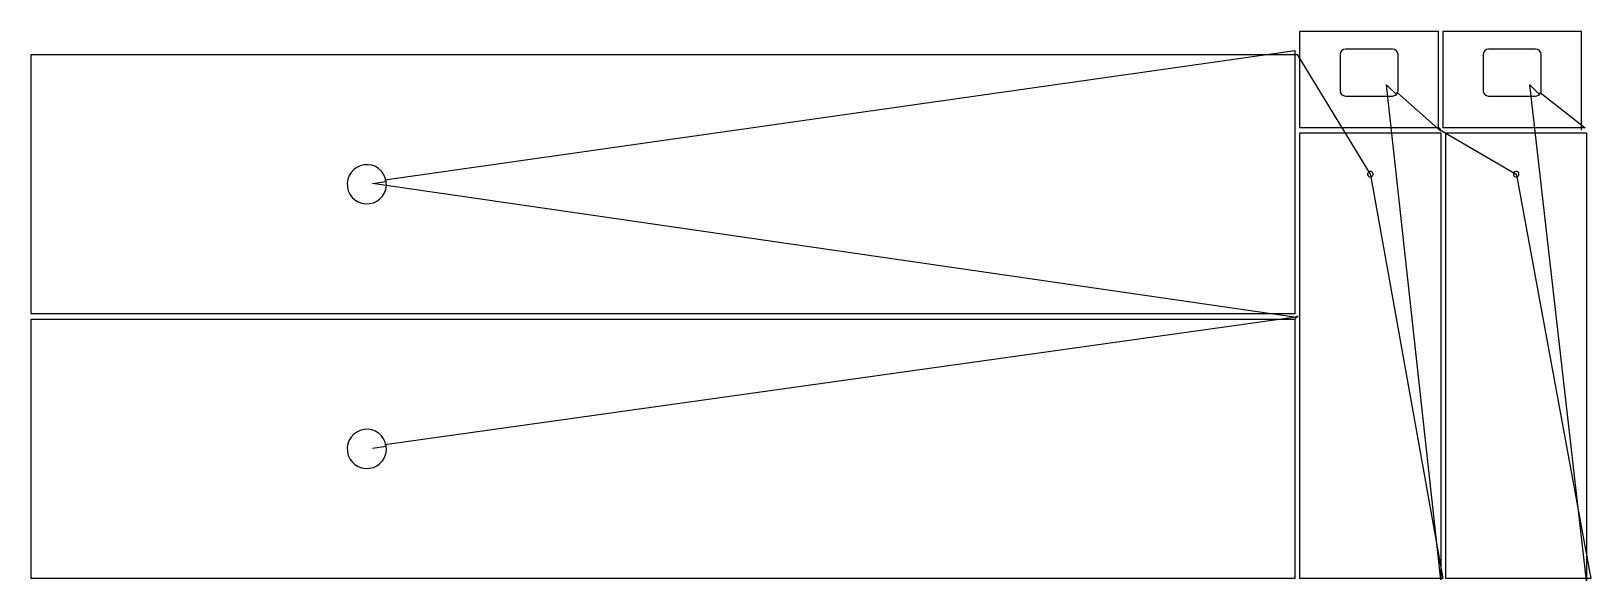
# Model space of a CAD drawing. Header units: metres. Extents: x 10 to 5656, y -2098 to -107.
import ezdxf

# ---------------------------------------------------------------- set-up
doc = ezdxf.new("R2010")
doc.units = ezdxf.units.M

msp = doc.modelspace()

# ---------------------------------------------------------------- linework, layer by layer
at = {"layer": 'TOOL_0'}
for p, q in [((4603.29, -456.881), (4603.29, -106.881)), ((4603.29, -106.881), (5103.29, -106.881)), ((5103.29, -106.881), (5103.29, -456.881)), ((5121.325, -456.88), (5121.325, -106.88)), ((5121.325, -106.88), (5621.325, -106.88)), ((5621.325, -106.88), (5621.325, -456.88)), ((9.998, -1131.358), (9.998, -191.358)), ((9.998, -191.358), (4584.998, -191.358)), ((1290.739, -645.365), (4584.998, -176.358)), ((4584.998, -176.358), (4584.998, -191.358)), ((4584.998, -191.358), (4584.998, -1131.358)), ((4584.998, -191.358), (4592.998, -191.358)), ((4592.998, -191.358), (4858.027, -624.997)), ((4748.29, -191.882), (4748.29, -321.882)), ((4938.29, -171.882), (4768.29, -171.882)), ((4958.29, -321.882), (4958.29, -191.882)), ((5266.324, -191.881), (5266.324, -321.881)), ((5456.324, -171.881), (5286.324, -171.881)), ((5476.324, -321.881), (5476.324, -191.881)), ((5113.027, -2093.997), (4917.077, -300.669)), ((4917.077, -300.669), (4952.432, -336.024)), ((4954.592, -328.663), (5113.029, -469.153)), ((5641.211, -2097.996), (5435.11, -300.668)), ((5435.11, -300.668), (5470.466, -336.023)), ((5472.626, -328.662), (5636.325, -456.88)), ((4768.29, -341.882), (4938.29, -341.882)), ((5286.324, -341.881), (5456.324, -341.881)), ((4603.027, -2089.997), (4603.027, -474.997)), ((4603.027, -474.997), (5113.027, -474.997)), ((5103.29, -456.881), (4603.29, -456.881)), ((5103.29, -456.881), (5108.947, -462.538)), ((5108.947, -462.538), (5386.211, -624.996)), ((5113.027, -474.997), (5113.027, -2089.997)), ((5621.325, -456.88), (5121.325, -456.88)), ((5131.211, -2089.996), (5131.211, -474.996)), ((5131.211, -474.996), (5641.211, -474.996)), ((5636.325, -456.88), (5621.325, -456.88)), ((5621.325, -456.88), (5621.325, -464.88)), ((5641.211, -474.996), (5641.211, -2089.996)), ((1245.797, -658.45), (1295.314, -651.523)), ((4590.656, -1144.341), (1245.797, -658.45)), ((4858.027, -624.997), (4859.742, -634.849)), ((4859.742, -634.849), (5120.527, -2089.997)), ((5386.211, -624.996), (5387.926, -634.848)), ((5387.926, -634.848), (5656.211, -2089.996)), ((4584.998, -1131.358), (9.998, -1131.358)), ((9.999, -2089.998), (9.999, -1149.998)), ((9.999, -1149.998), (4584.999, -1149.998)), ((1290.74, -1604.005), (4597.271, -1140.26)), ((4584.999, -1149.998), (4590.656, -1144.341)), ((4584.999, -1149.998), (4584.999, -2089.998)), ((1245.798, -1617.09), (1295.315, -1610.163)), ((4584.999, -2089.998), (9.999, -2089.998)), ((5113.027, -2089.997), (4603.027, -2089.997)), ((5120.527, -2089.997), (5113.027, -2089.997)), ((5113.027, -2089.997), (5113.027, -2093.997)), ((5641.211, -2089.996), (5131.211, -2089.996)), ((5656.211, -2089.996), (5641.211, -2089.996)), ((5641.211, -2089.996), (5641.211, -2097.996))]:
    msp.add_line(p, q, dxfattribs=at)
for centre, radius, start, end in [((4768.29, -191.882), 20, 90, 180), ((4938.29, -191.882), 20, 0, 90), ((5286.324, -191.881), 20, 90, 180), ((5456.324, -191.881), 20, 0, 90), ((4768.29, -321.882), 20, 180, 270), ((4938.29, -321.882), 20, 270, 315), ((4938.29, -321.882), 20, 315, 0), ((4946.775, -330.367), 8, 315, 12.29733), ((5286.324, -321.881), 20, 180, 270), ((5456.324, -321.881), 20, 270, 315), ((5456.324, -321.881), 20, 315, 0), ((5464.809, -330.366), 8, 315, 12.29733), ((5103.29, -466.881), 10.001, 346.868395, 90), ((1224.999, -661.359), 71, 7.963137, 187.962226), ((4858.027, -624.997), 10, 99.874888, 279.874888), ((4858.027, -624.997), 10, 279.874888, 99.874888), ((5386.211, -624.996), 10, 99.874888, 279.874888), ((5386.211, -624.996), 10, 279.874888, 99.874888), ((1224.998, -661.358), 71, 187.963137, 7.962226), ((1287.391, -652.631), 8, 7.960957, 65.260874), ((4594.999, -1149.998), 10, 76.867094, 180), ((1225, -1619.999), 71, 7.963137, 187.962226), ((1224.999, -1619.998), 71, 187.963137, 7.962226), ((1287.392, -1611.271), 8, 7.960957, 65.260874)]:
    msp.add_arc(centre, radius, start, end, dxfattribs=at)

doc.saveas('drawing.dxf')
